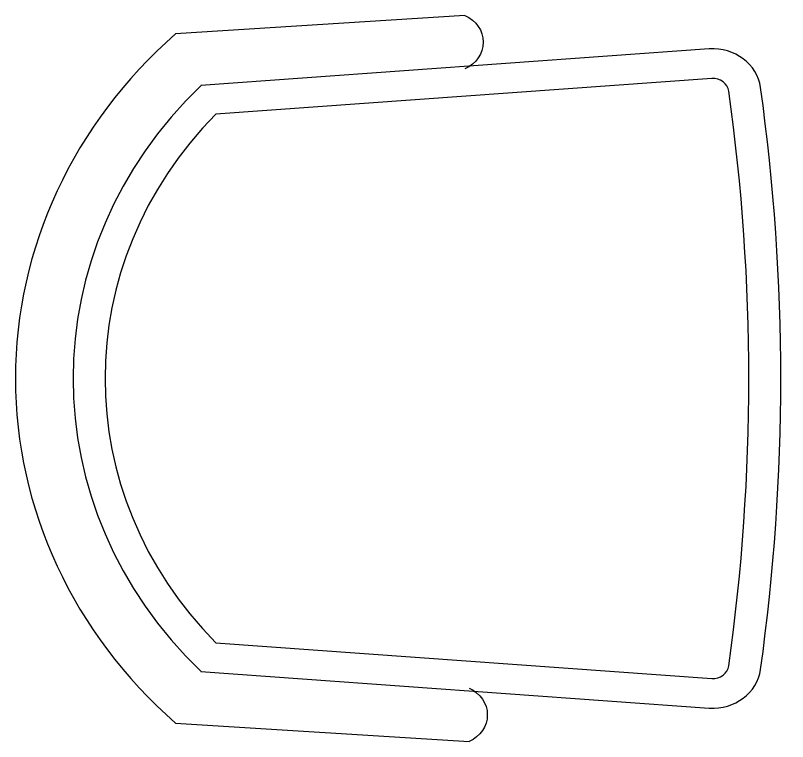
# Model space of a CAD drawing. Header units: inches. Extents: x 3.4 to 45.9, y 14.3 to 39.1.
# Drawn here: x 34.5743 to 35.0702, y 33.9815 to 34.4481 of the extents above; entities that cross this region are included whole.
import ezdxf

# ---------------------------------------------------------------- set-up
doc = ezdxf.new("R2010")
doc.units = ezdxf.units.IN
doc.header["$MEASUREMENT"] = 0
doc.layers.add('02', color=2, linetype='Continuous')

msp = doc.modelspace()

# ---------------------------------------------------------------- linework, layer by layer
at = {"layer": '02'}
for p, q in [((34.86299, 34.44806), (34.67707, 34.43621)), ((35.01989, 34.42651), (34.69345, 34.40307)), ((35.02148, 34.40756), (34.70298, 34.38469)), ((34.70298, 34.04487), (35.02148, 34.022)), ((34.69345, 34.02649), (35.01989, 34.00305)), ((34.67707, 33.99335), (34.8656, 33.9815))]:
    msp.add_line(p, q, dxfattribs=at)
at = {"layer": '02', "extrusion": (0, 0, -1)}
for centre, major_axis, start_param, end_param in [((34.85421, 34.4309), (0.02052, 0), -1.128675, 1.128675), ((34.85682, 33.99866), (-0.02052, 0), 2.012918, 4.270268)]:
    msp.add_ellipse(centre, major_axis=major_axis, ratio=0.925241, start_param=start_param, end_param=end_param, dxfattribs=at)
at = {"layer": '02'}
for centre, major_axis, start_param, end_param in [((34.90427, 34.21478), (-0.32999, 0), -0.81138, 0.81138), ((35.02227, 34.39808), (-0.03081, 0), 3.270014, 4.789838), ((35.02227, 34.39808), (-0.01027, 0), 3.270014, 4.789838), ((34.90427, 34.21478), (-0.29301, 0), -0.767758, 0.767758), ((33.48808, 34.21478), (-1.5572, 0), 3.013171, 3.270014), ((33.48808, 34.21478), (-1.57775, 0), 3.013171, 3.270014), ((34.90427, 34.21478), (-0.27247, 0), -0.739581, 0.739581), ((35.02227, 34.03148), (0.03081, 0), 4.63494, 6.154764), ((35.02227, 34.03148), (0.01027, 0), 4.63494, 6.154764)]:
    msp.add_ellipse(centre, major_axis=major_axis, ratio=0.925241, start_param=start_param, end_param=end_param, dxfattribs=at)

doc.saveas('drawing.dxf')
